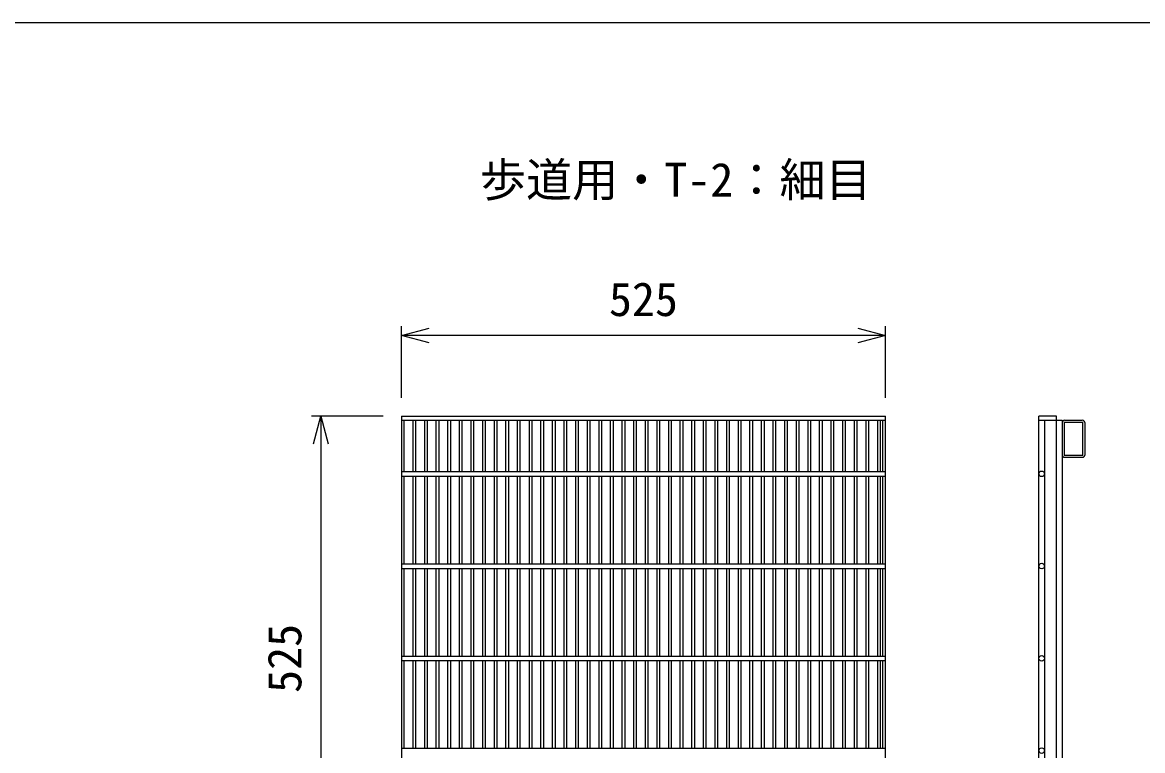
# Model space of a CAD drawing. Units: millimetres, scale not verified. Extents: x 12 to 21012, y 0 to 14850.
# Drawn here: x 13337 to 14552, y 8573 to 9363 of the extents above; entities that cross this region are included whole.
import ezdxf
from ezdxf.enums import TextEntityAlignment as Align

# ---------------------------------------------------------------- set-up
doc = ezdxf.new("R2010")
doc.units = ezdxf.units.MM
doc.header["$LTSCALE"] = 25
for name, color, linetype, lineweight in [('DIM', 7, 'Continuous', 25), ('HATCH', 6, 'Continuous', 25), ('TXT', 7, 'Continuous', 25)]:
    doc.layers.add(name, color=color, linetype=linetype, lineweight=lineweight)
doc.styles.add('ＭＳ ゴシック', font='')
doc.styles.get('ＭＳ ゴシック').set_extended_font_data('MS Gothic')

msp = doc.modelspace()

# ---------------------------------------------------------------- linework, layer by layer
at = {"layer": 'DIM'}
for p, q in [((13748.14, 8955.76), (13748.14, 9033.26)), ((13748.14, 9023.26), (13778.14, 9031.3)), ((14243.14, 9031.3), (14273.14, 9023.26)), ((14273.14, 8955.76), (14273.14, 9033.26)), ((14273.14, 9023.26), (13748.14, 9023.26)), ((13778.14, 9015.22), (13748.14, 9023.26)), ((14273.14, 9023.26), (14243.14, 9015.22)), ((13728.14, 8935.76), (13650.64, 8935.76)), ((13652.6, 8905.76), (13660.64, 8935.76)), ((13660.64, 8935.76), (13660.64, 8410.76)), ((13660.64, 8935.76), (13668.68, 8905.76))]:
    msp.add_line(p, q, dxfattribs=at)
at = {"layer": 'HATCH'}
for p, q in [((13748.14, 8935.76), (14273.14, 8935.76)), ((13748.14, 8935.76), (13748.14, 8410.76)), ((13748.14, 8931.26), (14273.14, 8931.26)), ((13751.14, 8875.76), (13751.14, 8931.26)), ((13760.73, 8875.76), (13760.73, 8931.26)), ((13763.73, 8875.76), (13763.73, 8931.26)), ((13773.32, 8875.76), (13773.32, 8931.26)), ((13776.32, 8875.76), (13776.32, 8931.26)), ((13785.91, 8875.76), (13785.91, 8931.26)), ((13788.91, 8875.76), (13788.91, 8931.26)), ((13798.5, 8875.76), (13798.5, 8931.26)), ((13801.5, 8875.76), (13801.5, 8931.26)), ((13811.09, 8875.76), (13811.09, 8931.26)), ((13814.09, 8875.76), (13814.09, 8931.26)), ((13823.68, 8875.76), (13823.68, 8931.26)), ((13826.68, 8875.76), (13826.68, 8931.26)), ((13836.27, 8875.76), (13836.27, 8931.26)), ((13839.27, 8875.76), (13839.27, 8931.26)), ((13848.86, 8875.76), (13848.86, 8931.26)), ((13851.86, 8875.76), (13851.86, 8931.26)), ((13861.45, 8875.76), (13861.45, 8931.26)), ((13864.45, 8875.76), (13864.45, 8931.26)), ((13874.04, 8875.76), (13874.04, 8931.26)), ((13877.04, 8875.76), (13877.04, 8931.26)), ((13886.86, 8875.76), (13886.86, 8931.26)), ((13889.86, 8875.76), (13889.86, 8931.26)), ((13899.45, 8875.76), (13899.45, 8931.26)), ((13902.45, 8875.76), (13902.45, 8931.26)), ((13912.04, 8875.76), (13912.04, 8931.26)), ((13915.04, 8875.76), (13915.04, 8931.26)), ((13924.63, 8875.76), (13924.63, 8931.26)), ((13927.63, 8875.76), (13927.63, 8931.26)), ((13937.22, 8875.76), (13937.22, 8931.26)), ((13940.22, 8875.76), (13940.22, 8931.26)), ((13949.81, 8875.76), (13949.81, 8931.26)), ((13952.81, 8875.76), (13952.81, 8931.26)), ((13962.4, 8875.76), (13962.4, 8931.26)), ((13965.4, 8875.76), (13965.4, 8931.26)), ((13974.99, 8875.76), (13974.99, 8931.26)), ((13977.99, 8875.76), (13977.99, 8931.26)), ((13987.58, 8875.76), (13987.58, 8931.26)), ((13990.58, 8875.76), (13990.58, 8931.26)), ((14000.17, 8875.76), (14000.17, 8931.26)), ((14003.17, 8875.76), (14003.17, 8931.26)), ((14012.76, 8875.76), (14012.76, 8931.26)), ((14015.76, 8875.76), (14015.76, 8931.26)), ((14025.35, 8875.76), (14025.35, 8931.26)), ((14028.35, 8875.76), (14028.35, 8931.26)), ((14037.94, 8875.76), (14037.94, 8931.26)), ((14040.94, 8875.76), (14040.94, 8931.26)), ((14050.53, 8875.76), (14050.53, 8931.26)), ((14053.53, 8875.76), (14053.53, 8931.26)), ((14063.12, 8875.76), (14063.12, 8931.26)), ((14066.12, 8875.76), (14066.12, 8931.26)), ((14075.71, 8875.76), (14075.71, 8931.26)), ((14078.71, 8875.76), (14078.71, 8931.26)), ((14088.3, 8875.76), (14088.3, 8931.26)), ((14091.3, 8875.76), (14091.3, 8931.26)), ((14100.88, 8875.76), (14100.88, 8931.26)), ((14103.88, 8875.76), (14103.88, 8931.26)), ((14113.47, 8875.76), (14113.47, 8931.26)), ((14116.47, 8875.76), (14116.47, 8931.26)), ((14126.06, 8875.76), (14126.06, 8931.26)), ((14129.06, 8875.76), (14129.06, 8931.26)), ((14138.65, 8875.76), (14138.65, 8931.26)), ((14141.65, 8875.76), (14141.65, 8931.26)), ((14151.24, 8875.76), (14151.24, 8931.26)), ((14154.24, 8875.76), (14154.24, 8931.26)), ((14163.83, 8875.76), (14163.83, 8931.26)), ((14166.83, 8875.76), (14166.83, 8931.26)), ((14176.42, 8875.76), (14176.42, 8931.26)), ((14179.42, 8875.76), (14179.42, 8931.26)), ((14189.01, 8875.76), (14189.01, 8931.26)), ((14192.01, 8875.76), (14192.01, 8931.26)), ((14201.6, 8875.76), (14201.6, 8931.26)), ((14204.6, 8875.76), (14204.6, 8931.26)), ((14214.19, 8875.76), (14214.19, 8931.26)), ((14217.19, 8875.76), (14217.19, 8931.26)), ((14226.78, 8875.76), (14226.78, 8931.26)), ((14229.78, 8875.76), (14229.78, 8931.26)), ((14239.37, 8875.76), (14239.37, 8931.26)), ((14242.37, 8875.76), (14242.37, 8931.26)), ((14251.96, 8875.76), (14251.96, 8931.26)), ((14254.96, 8875.76), (14254.96, 8931.26)), ((14264.55, 8875.76), (14264.55, 8931.26)), ((14267.55, 8875.76), (14267.55, 8931.26)), ((14270.14, 8875.76), (14270.14, 8931.26)), ((14273.14, 8410.76), (14273.14, 8935.76)), ((14458.46, 8935.76), (14439.46, 8935.76)), ((14439.46, 8410.76), (14439.46, 8935.76)), ((14439.46, 8931.26), (14464.46, 8931.26)), ((14445.46, 8931.26), (14445.46, 8415.26)), ((14458.46, 8410.76), (14458.46, 8935.76)), ((14464.46, 8931.26), (14464.46, 8415.26)), ((14487.16, 8928.96), (14466.76, 8928.96)), ((14466.76, 8928.96), (14466.76, 8893.56)), ((14467.46, 8931.26), (14486.46, 8931.26)), ((14487.16, 8893.56), (14487.16, 8928.96)), ((14464.46, 8928.26), (14464.46, 8894.26)), ((14489.46, 8894.26), (14489.46, 8928.26)), ((14466.76, 8893.56), (14487.16, 8893.56)), ((14467.46, 8891.26), (14486.46, 8891.26)), ((13748.14, 8875.76), (14273.14, 8875.76)), ((13748.14, 8870.76), (14273.14, 8870.76)), ((13751.14, 8775.76), (13751.14, 8870.76)), ((13760.73, 8775.76), (13760.73, 8870.76)), ((13763.73, 8775.76), (13763.73, 8870.76)), ((13773.32, 8775.76), (13773.32, 8870.76)), ((13776.32, 8775.76), (13776.32, 8870.76)), ((13785.91, 8775.76), (13785.91, 8870.76)), ((13788.91, 8775.76), (13788.91, 8870.76)), ((13798.5, 8775.76), (13798.5, 8870.76)), ((13801.5, 8775.76), (13801.5, 8870.76)), ((13811.09, 8775.76), (13811.09, 8870.76)), ((13814.09, 8775.76), (13814.09, 8870.76)), ((13823.68, 8775.76), (13823.68, 8870.76)), ((13826.68, 8775.76), (13826.68, 8870.76)), ((13836.27, 8775.76), (13836.27, 8870.76)), ((13839.27, 8775.76), (13839.27, 8870.76)), ((13848.86, 8775.76), (13848.86, 8870.76)), ((13851.86, 8775.76), (13851.86, 8870.76)), ((13861.45, 8775.76), (13861.45, 8870.76)), ((13864.45, 8775.76), (13864.45, 8870.76)), ((13874.04, 8775.76), (13874.04, 8870.76)), ((13877.04, 8775.76), (13877.04, 8870.76)), ((13886.86, 8775.76), (13886.86, 8870.76)), ((13889.86, 8775.76), (13889.86, 8870.76)), ((13899.45, 8775.76), (13899.45, 8870.76)), ((13902.45, 8775.76), (13902.45, 8870.76)), ((13912.04, 8775.76), (13912.04, 8870.76)), ((13915.04, 8775.76), (13915.04, 8870.76)), ((13924.63, 8775.76), (13924.63, 8870.76)), ((13927.63, 8775.76), (13927.63, 8870.76)), ((13937.22, 8775.76), (13937.22, 8870.76)), ((13940.22, 8775.76), (13940.22, 8870.76)), ((13949.81, 8775.76), (13949.81, 8870.76)), ((13952.81, 8775.76), (13952.81, 8870.76)), ((13962.4, 8775.76), (13962.4, 8870.76)), ((13965.4, 8775.76), (13965.4, 8870.76)), ((13974.99, 8775.76), (13974.99, 8870.76)), ((13977.99, 8775.76), (13977.99, 8870.76)), ((13987.58, 8775.76), (13987.58, 8870.76)), ((13990.58, 8775.76), (13990.58, 8870.76)), ((14000.17, 8775.76), (14000.17, 8870.76)), ((14003.17, 8775.76), (14003.17, 8870.76)), ((14012.76, 8775.76), (14012.76, 8870.76)), ((14015.76, 8775.76), (14015.76, 8870.76)), ((14025.35, 8775.76), (14025.35, 8870.76)), ((14028.35, 8775.76), (14028.35, 8870.76)), ((14037.94, 8775.76), (14037.94, 8870.76)), ((14040.94, 8775.76), (14040.94, 8870.76)), ((14050.53, 8775.76), (14050.53, 8870.76)), ((14053.53, 8775.76), (14053.53, 8870.76)), ((14063.12, 8775.76), (14063.12, 8870.76)), ((14066.12, 8775.76), (14066.12, 8870.76)), ((14075.71, 8775.76), (14075.71, 8870.76)), ((14078.71, 8775.76), (14078.71, 8870.76)), ((14088.3, 8775.76), (14088.3, 8870.76)), ((14091.3, 8775.76), (14091.3, 8870.76)), ((14100.88, 8775.76), (14100.88, 8870.76)), ((14103.88, 8775.76), (14103.88, 8870.76)), ((14113.47, 8775.76), (14113.47, 8870.76)), ((14116.47, 8775.76), (14116.47, 8870.76)), ((14126.06, 8775.76), (14126.06, 8870.76)), ((14129.06, 8775.76), (14129.06, 8870.76)), ((14138.65, 8775.76), (14138.65, 8870.76)), ((14141.65, 8775.76), (14141.65, 8870.76)), ((14151.24, 8775.76), (14151.24, 8870.76)), ((14154.24, 8775.76), (14154.24, 8870.76)), ((14163.83, 8775.76), (14163.83, 8870.76)), ((14166.83, 8775.76), (14166.83, 8870.76)), ((14176.42, 8775.76), (14176.42, 8870.76)), ((14179.42, 8775.76), (14179.42, 8870.76)), ((14189.01, 8775.76), (14189.01, 8870.76)), ((14192.01, 8775.76), (14192.01, 8870.76)), ((14201.6, 8775.76), (14201.6, 8870.76)), ((14204.6, 8775.76), (14204.6, 8870.76)), ((14214.19, 8775.76), (14214.19, 8870.76)), ((14217.19, 8775.76), (14217.19, 8870.76)), ((14226.78, 8775.76), (14226.78, 8870.76)), ((14229.78, 8775.76), (14229.78, 8870.76)), ((14239.37, 8775.76), (14239.37, 8870.76)), ((14242.37, 8775.76), (14242.37, 8870.76)), ((14251.96, 8775.76), (14251.96, 8870.76)), ((14254.96, 8775.76), (14254.96, 8870.76)), ((14264.55, 8775.76), (14264.55, 8870.76)), ((14267.55, 8775.76), (14267.55, 8870.76)), ((14270.14, 8775.76), (14270.14, 8870.76)), ((13748.14, 8775.76), (14273.14, 8775.76)), ((13748.14, 8770.76), (14273.14, 8770.76)), ((13751.14, 8675.76), (13751.14, 8770.76)), ((13760.73, 8675.76), (13760.73, 8770.76)), ((13763.73, 8675.76), (13763.73, 8770.76)), ((13773.32, 8675.76), (13773.32, 8770.76)), ((13776.32, 8675.76), (13776.32, 8770.76)), ((13785.91, 8675.76), (13785.91, 8770.76)), ((13788.91, 8675.76), (13788.91, 8770.76)), ((13798.5, 8675.76), (13798.5, 8770.76)), ((13801.5, 8675.76), (13801.5, 8770.76)), ((13811.09, 8675.76), (13811.09, 8770.76)), ((13814.09, 8675.76), (13814.09, 8770.76)), ((13823.68, 8675.76), (13823.68, 8770.76)), ((13826.68, 8675.76), (13826.68, 8770.76)), ((13836.27, 8675.76), (13836.27, 8770.76)), ((13839.27, 8675.76), (13839.27, 8770.76)), ((13848.86, 8675.76), (13848.86, 8770.76)), ((13851.86, 8675.76), (13851.86, 8770.76)), ((13861.45, 8675.76), (13861.45, 8770.76)), ((13864.45, 8675.76), (13864.45, 8770.76)), ((13874.04, 8675.76), (13874.04, 8770.76)), ((13877.04, 8675.76), (13877.04, 8770.76)), ((13886.86, 8675.76), (13886.86, 8770.76)), ((13889.86, 8675.76), (13889.86, 8770.76)), ((13899.45, 8675.76), (13899.45, 8770.76)), ((13902.45, 8675.76), (13902.45, 8770.76)), ((13912.04, 8675.76), (13912.04, 8770.76)), ((13915.04, 8675.76), (13915.04, 8770.76)), ((13924.63, 8675.76), (13924.63, 8770.76)), ((13927.63, 8675.76), (13927.63, 8770.76)), ((13937.22, 8675.76), (13937.22, 8770.76)), ((13940.22, 8675.76), (13940.22, 8770.76)), ((13949.81, 8675.76), (13949.81, 8770.76)), ((13952.81, 8675.76), (13952.81, 8770.76)), ((13962.4, 8675.76), (13962.4, 8770.76)), ((13965.4, 8675.76), (13965.4, 8770.76)), ((13974.99, 8675.76), (13974.99, 8770.76)), ((13977.99, 8675.76), (13977.99, 8770.76)), ((13987.58, 8675.76), (13987.58, 8770.76)), ((13990.58, 8675.76), (13990.58, 8770.76)), ((14000.17, 8675.76), (14000.17, 8770.76)), ((14003.17, 8675.76), (14003.17, 8770.76)), ((14012.76, 8675.76), (14012.76, 8770.76)), ((14015.76, 8675.76), (14015.76, 8770.76)), ((14025.35, 8675.76), (14025.35, 8770.76)), ((14028.35, 8675.76), (14028.35, 8770.76)), ((14037.94, 8675.76), (14037.94, 8770.76)), ((14040.94, 8675.76), (14040.94, 8770.76)), ((14050.53, 8675.76), (14050.53, 8770.76)), ((14053.53, 8675.76), (14053.53, 8770.76)), ((14063.12, 8675.76), (14063.12, 8770.76)), ((14066.12, 8675.76), (14066.12, 8770.76)), ((14075.71, 8675.76), (14075.71, 8770.76)), ((14078.71, 8675.76), (14078.71, 8770.76)), ((14088.3, 8675.76), (14088.3, 8770.76)), ((14091.3, 8675.76), (14091.3, 8770.76)), ((14100.88, 8675.76), (14100.88, 8770.76)), ((14103.88, 8675.76), (14103.88, 8770.76)), ((14113.47, 8675.76), (14113.47, 8770.76)), ((14116.47, 8675.76), (14116.47, 8770.76)), ((14126.06, 8675.76), (14126.06, 8770.76)), ((14129.06, 8675.76), (14129.06, 8770.76)), ((14138.65, 8675.76), (14138.65, 8770.76)), ((14141.65, 8675.76), (14141.65, 8770.76)), ((14151.24, 8675.76), (14151.24, 8770.76)), ((14154.24, 8675.76), (14154.24, 8770.76)), ((14163.83, 8675.76), (14163.83, 8770.76)), ((14166.83, 8675.76), (14166.83, 8770.76)), ((14176.42, 8675.76), (14176.42, 8770.76)), ((14179.42, 8675.76), (14179.42, 8770.76)), ((14189.01, 8675.76), (14189.01, 8770.76)), ((14192.01, 8675.76), (14192.01, 8770.76)), ((14201.6, 8675.76), (14201.6, 8770.76)), ((14204.6, 8675.76), (14204.6, 8770.76)), ((14214.19, 8675.76), (14214.19, 8770.76)), ((14217.19, 8675.76), (14217.19, 8770.76)), ((14226.78, 8675.76), (14226.78, 8770.76)), ((14229.78, 8675.76), (14229.78, 8770.76)), ((14239.37, 8675.76), (14239.37, 8770.76)), ((14242.37, 8675.76), (14242.37, 8770.76)), ((14251.96, 8675.76), (14251.96, 8770.76)), ((14254.96, 8675.76), (14254.96, 8770.76)), ((14264.55, 8675.76), (14264.55, 8770.76)), ((14267.55, 8675.76), (14267.55, 8770.76)), ((14270.14, 8675.76), (14270.14, 8770.76)), ((13748.14, 8675.76), (14273.14, 8675.76)), ((13748.14, 8670.76), (14273.14, 8670.76)), ((13751.14, 8575.76), (13751.14, 8670.76)), ((13760.73, 8575.76), (13760.73, 8670.76)), ((13763.73, 8575.76), (13763.73, 8670.76)), ((13773.32, 8575.76), (13773.32, 8670.76)), ((13776.32, 8575.76), (13776.32, 8670.76)), ((13785.91, 8575.76), (13785.91, 8670.76)), ((13788.91, 8575.76), (13788.91, 8670.76)), ((13798.5, 8575.76), (13798.5, 8670.76)), ((13801.5, 8575.76), (13801.5, 8670.76)), ((13811.09, 8575.76), (13811.09, 8670.76)), ((13814.09, 8575.76), (13814.09, 8670.76)), ((13823.68, 8575.76), (13823.68, 8670.76)), ((13826.68, 8575.76), (13826.68, 8670.76)), ((13836.27, 8575.76), (13836.27, 8670.76)), ((13839.27, 8575.76), (13839.27, 8670.76)), ((13848.86, 8575.76), (13848.86, 8670.76)), ((13851.86, 8575.76), (13851.86, 8670.76)), ((13861.45, 8575.76), (13861.45, 8670.76)), ((13864.45, 8575.76), (13864.45, 8670.76)), ((13874.04, 8575.76), (13874.04, 8670.76)), ((13877.04, 8575.76), (13877.04, 8670.76)), ((13886.86, 8575.76), (13886.86, 8670.76)), ((13889.86, 8575.76), (13889.86, 8670.76)), ((13899.45, 8575.76), (13899.45, 8670.76)), ((13902.45, 8575.76), (13902.45, 8670.76)), ((13912.04, 8575.76), (13912.04, 8670.76)), ((13915.04, 8575.76), (13915.04, 8670.76)), ((13924.63, 8575.76), (13924.63, 8670.76)), ((13927.63, 8575.76), (13927.63, 8670.76)), ((13937.22, 8575.76), (13937.22, 8670.76)), ((13940.22, 8575.76), (13940.22, 8670.76)), ((13949.81, 8575.76), (13949.81, 8670.76)), ((13952.81, 8575.76), (13952.81, 8670.76)), ((13962.4, 8575.76), (13962.4, 8670.76)), ((13965.4, 8575.76), (13965.4, 8670.76)), ((13974.99, 8575.76), (13974.99, 8670.76)), ((13977.99, 8575.76), (13977.99, 8670.76)), ((13987.58, 8575.76), (13987.58, 8670.76)), ((13990.58, 8575.76), (13990.58, 8670.76)), ((14000.17, 8575.76), (14000.17, 8670.76)), ((14003.17, 8575.76), (14003.17, 8670.76)), ((14012.76, 8575.76), (14012.76, 8670.76)), ((14015.76, 8575.76), (14015.76, 8670.76)), ((14025.35, 8575.76), (14025.35, 8670.76)), ((14028.35, 8575.76), (14028.35, 8670.76)), ((14037.94, 8575.76), (14037.94, 8670.76)), ((14040.94, 8575.76), (14040.94, 8670.76)), ((14050.53, 8575.76), (14050.53, 8670.76)), ((14053.53, 8575.76), (14053.53, 8670.76)), ((14063.12, 8575.76), (14063.12, 8670.76)), ((14066.12, 8575.76), (14066.12, 8670.76)), ((14075.71, 8575.76), (14075.71, 8670.76)), ((14078.71, 8575.76), (14078.71, 8670.76)), ((14088.3, 8575.76), (14088.3, 8670.76)), ((14091.3, 8575.76), (14091.3, 8670.76)), ((14100.88, 8575.76), (14100.88, 8670.76)), ((14103.88, 8575.76), (14103.88, 8670.76)), ((14113.47, 8575.76), (14113.47, 8670.76)), ((14116.47, 8575.76), (14116.47, 8670.76)), ((14126.06, 8575.76), (14126.06, 8670.76)), ((14129.06, 8575.76), (14129.06, 8670.76)), ((14138.65, 8575.76), (14138.65, 8670.76)), ((14141.65, 8575.76), (14141.65, 8670.76)), ((14151.24, 8575.76), (14151.24, 8670.76)), ((14154.24, 8575.76), (14154.24, 8670.76)), ((14163.83, 8575.76), (14163.83, 8670.76)), ((14166.83, 8575.76), (14166.83, 8670.76)), ((14176.42, 8575.76), (14176.42, 8670.76)), ((14179.42, 8575.76), (14179.42, 8670.76)), ((14189.01, 8575.76), (14189.01, 8670.76)), ((14192.01, 8575.76), (14192.01, 8670.76)), ((14201.6, 8575.76), (14201.6, 8670.76)), ((14204.6, 8575.76), (14204.6, 8670.76)), ((14214.19, 8575.76), (14214.19, 8670.76)), ((14217.19, 8575.76), (14217.19, 8670.76)), ((14226.78, 8575.76), (14226.78, 8670.76)), ((14229.78, 8575.76), (14229.78, 8670.76)), ((14239.37, 8575.76), (14239.37, 8670.76)), ((14242.37, 8575.76), (14242.37, 8670.76)), ((14251.96, 8575.76), (14251.96, 8670.76)), ((14254.96, 8575.76), (14254.96, 8670.76)), ((14264.55, 8575.76), (14264.55, 8670.76)), ((14267.55, 8575.76), (14267.55, 8670.76)), ((14270.14, 8575.76), (14270.14, 8670.76)), ((13748.14, 8575.76), (14273.14, 8575.76))]:
    msp.add_line(p, q, dxfattribs=at)
for centre in [(14442.46, 8873.26), (14442.46, 8773.26), (14442.46, 8673.26), (14442.46, 8573.26)]:
    msp.add_circle(centre, 3, dxfattribs=at)
for centre, start, end in [((14467.46, 8928.26), 90, 180), ((14486.46, 8928.26), 0, 90), ((14467.46, 8894.26), 180, 270), ((14486.46, 8894.26), 270, 0)]:
    msp.add_arc(centre, 3, start, end, dxfattribs=at)
at = {"layer": 'TXT'}
msp.add_line((9362.5, 9362.57), (18762.5, 9362.57), dxfattribs=at)

# ---------------------------------------------------------------- texts
at = {"layer": 'DIM', "style": 'ＭＳ ゴシック'}
msp.add_text('525', height=36.66, dxfattribs=at).set_placement((13973.14, 9033.26), align=Align.BOTTOM_LEFT)
msp.add_text('525', height=36.66, rotation=90, dxfattribs=at).set_placement((13650.64, 8635.76), align=Align.BOTTOM_LEFT)
at = {"layer": 'TXT', "style": 'ＭＳ ゴシック'}
msp.add_text('歩道用・T-2：細目 ', height=36.66, dxfattribs=at).set_placement((13833.18, 9162.72), align=Align.BOTTOM_LEFT)

doc.saveas('drawing.dxf')
